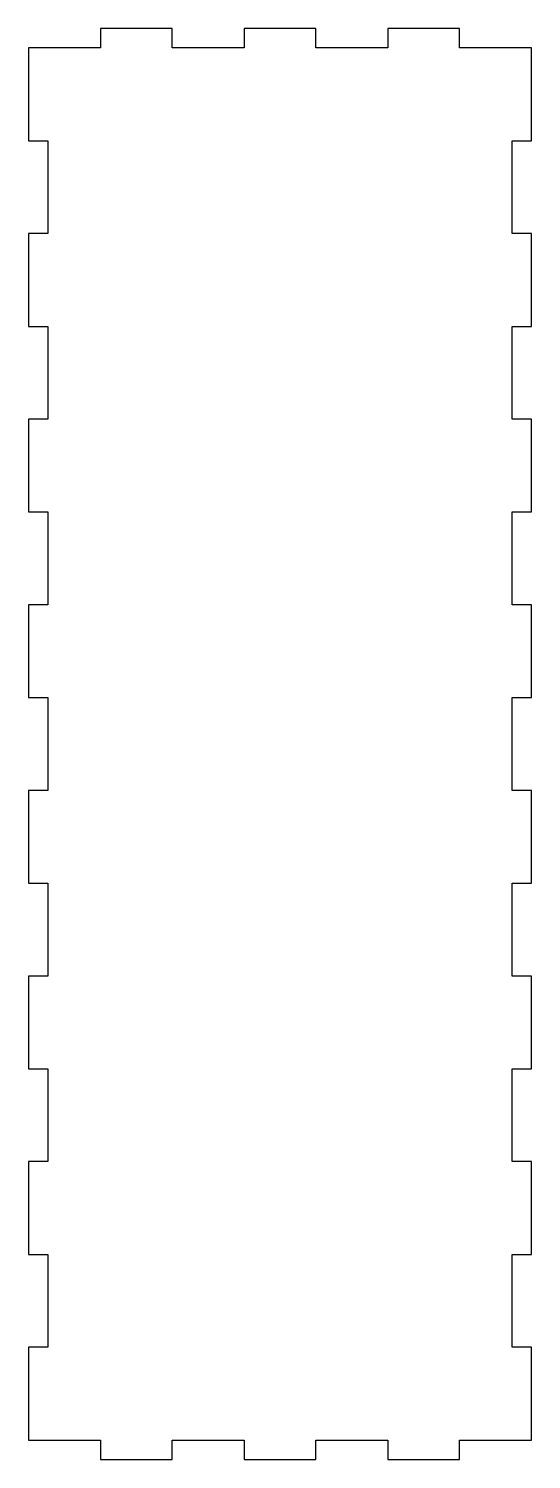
# Model space of a CAD drawing. Header units: millimetres. Extents: x 0 to 78, y 9 to 231.
import ezdxf

# ---------------------------------------------------------------- set-up
doc = ezdxf.new("R2010")
doc.units = ezdxf.units.MM
doc.layers.get('0').update_dxf_attribs({"linetype": 'CONTINUOUS'})

msp = doc.modelspace()

# ---------------------------------------------------------------- linework, layer by layer
msp.add_lwpolyline([(11.14, 12), (11.14, 9), (22.29, 9), (22.29, 12), (33.43, 12), (33.43, 9), (44.57, 9), (44.57, 12), (55.71, 12), (55.71, 9), (66.86, 9), (66.86, 12), (78, 12), (78, 26.4), (75, 26.4), (75, 40.8), (78, 40.8), (78, 55.2), (75, 55.2), (75, 69.6), (78, 69.6), (78, 84), (75, 84), (75, 98.4), (78, 98.4), (78, 112.8), (75, 112.8), (75, 127.2), (78, 127.2), (78, 141.6), (75, 141.6), (75, 156), (78, 156), (78, 170.4), (75, 170.4), (75, 184.8), (78, 184.8), (78, 199.2), (75, 199.2), (75, 213.6), (78, 213.6), (78, 228), (66.86, 228), (66.86, 231), (55.71, 231), (55.71, 228), (44.57, 228), (44.57, 231), (33.43, 231), (33.43, 228), (22.29, 228), (22.29, 231), (11.14, 231), (11.14, 228), (0, 228), (0, 213.6), (3, 213.6), (3, 199.2), (0, 199.2), (0, 184.8), (3, 184.8), (3, 170.4), (0, 170.4), (0, 156), (3, 156), (3, 141.6), (0, 141.6), (0, 127.2), (3, 127.2), (3, 112.8), (0, 112.8), (0, 98.4), (3, 98.4), (3, 84), (0, 84), (0, 69.6), (3, 69.6), (3, 55.2), (0, 55.2), (0, 40.8), (3, 40.8), (3, 26.4), (0, 26.4), (0, 12)], close=True)

doc.saveas('drawing.dxf')
